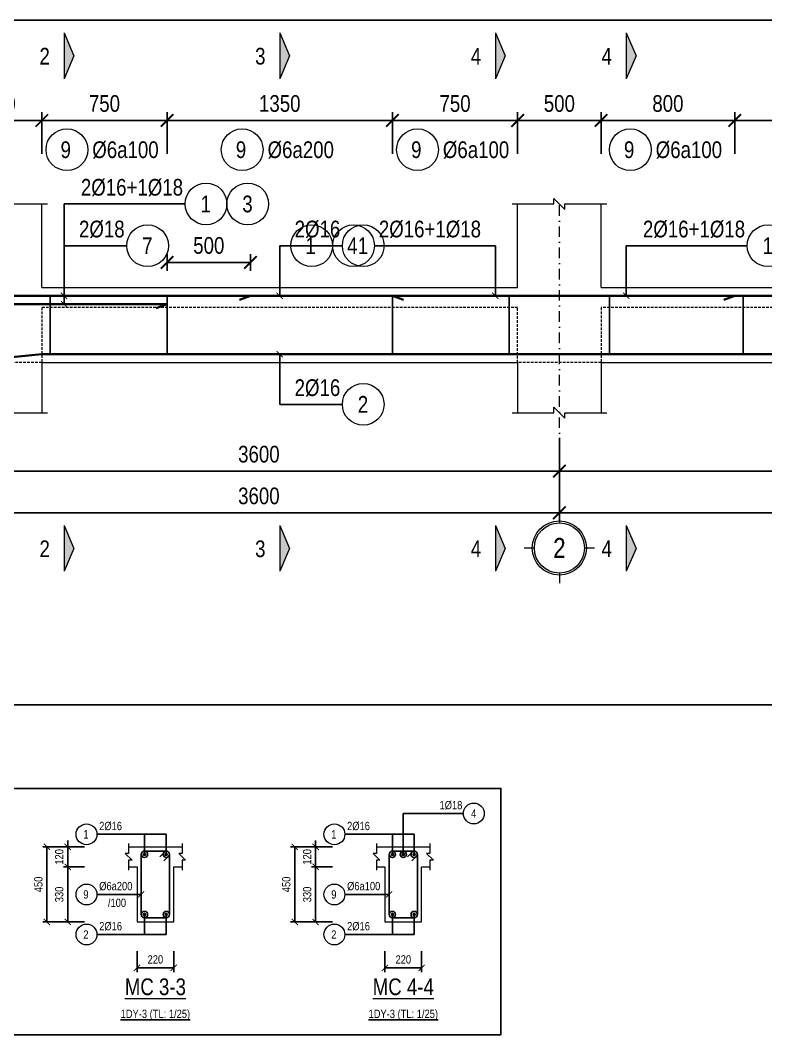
# Model space of a CAD drawing. Extents: x -165145 to 691808, y -202842 to 311040.
# Drawn here: x 246886 to 251351, y -78064 to -71989 of the extents above; entities that cross this region are included whole.
import ezdxf
from ezdxf.enums import TextEntityAlignment as Align

# ---------------------------------------------------------------- set-up
doc = ezdxf.new("R2010")
doc.units = 0
doc.header["$LTSCALE"] = 10
doc.header["$MEASUREMENT"] = 0
doc.linetypes.add('DASHDOT2', pattern=[12.7, 6.35, -3.175, 0, -3.175])
doc.linetypes.add('HIDDEN', pattern=[2.3807, 1.587, -0.7937])
doc.layers.get('0').update_dxf_attribs({"linetype": 'CONTINUOUS'})
doc.layers.get('Defpoints').update_dxf_attribs({"color": 5, "linetype": 'CONTINUOUS'})
for name, color, linetype, lineweight in [('DCE_BaoBeTong', 4, 'CONTINUOUS', 18), ('DCE_Block', 8, 'CONTINUOUS', 9), ('DCE_Dim', 254, 'CONTINUOUS', 9), ('DCE_MCZiCZac', 144, 'CONTINUOUS', 13), ('DCE_NetKhuat', 9, 'HIDDEN', 5), ('Dce_text', 7, 'CONTINUOUS', 13), ('DCE_ThepChu', 1, 'CONTINUOUS', 35), ('DCE_ThepDai', 220, 'CONTINUOUS', 25), ('DCE_Truc', 8, 'DASHDOT2', 13)]:
    doc.layers.add(name, color=color, linetype=linetype, lineweight=lineweight)
doc.styles.add('Dce_Text', font='arial.ttf', dxfattribs={"width": 0.8})
doc.dimstyles.new('Dce_207MV', dxfattribs={"dimscale": 25, "dimtxt": 2.5, "dimasz": 1.5, "dimexe": 1, "dimexo": 2, "dimgap": 1, "dimtad": 1, "dimdec": 0, "dimrnd": 5, "dimtxsty": 'Dce_Text', "dimblk": 'ARCHTICK', "dimcen": 2.5, "dimclrd": 8, "dimclre": 8, "dimclrt": 3, "dimadec": 0, "dimazin": 0, "dimtfac": 1, "dimtdec": 0, "dimtix": 1, "dimtmove": 2, "dimatfit": 3, "dimldrblk": 'DOTBLANK', "dimfxl": 1, "dimarcsym": 0})
doc.dimstyles.new('Dce_208MV', dxfattribs={"dimscale": 25, "dimtxt": 2.5, "dimasz": 1.5, "dimexe": 1, "dimexo": 2, "dimgap": 1, "dimtad": 1, "dimdec": 0, "dimrnd": 5, "dimtxsty": 'Dce_Text', "dimblk": 'ARCHTICK', "dimcen": 2.5, "dimclrd": 8, "dimclre": 8, "dimclrt": 3, "dimadec": 0, "dimazin": 0, "dimtfac": 1, "dimtdec": 0, "dimtix": 1, "dimtmove": 2, "dimatfit": 3, "dimldrblk": 'ARCHTICK', "dimfxl": 1, "dimarcsym": 0})
doc.dimstyles.new('Dce_25MV', dxfattribs={"dimscale": 25, "dimtxt": 2, "dimasz": 1.5, "dimexe": 1, "dimexo": 2, "dimgap": 1, "dimtad": 1, "dimdec": 0, "dimrnd": 5, "dimtxsty": 'Dce_Text', "dimblk": 'ARCHTICK', "dimcen": 2.5, "dimclrd": 8, "dimclre": 8, "dimclrt": 3, "dimadec": 0, "dimazin": 0, "dimtfac": 1, "dimtdec": 0, "dimtix": 1, "dimtmove": 2, "dimatfit": 3, "dimldrblk": 'OBLIQUE', "dimfxl": 4, "dimfxlon": 1, "dimarcsym": 0})
doc.dimstyles.new('Dce_50MV', dxfattribs={"dimscale": 50, "dimtxt": 2, "dimasz": 1.5, "dimexe": 1, "dimexo": 2, "dimgap": 1, "dimtad": 1, "dimdec": 0, "dimtxsty": 'Dce_Text', "dimblk": 'ARCHTICK', "dimcen": 2.5, "dimclrd": 8, "dimclre": 8, "dimclrt": 3, "dimadec": 0, "dimazin": 0, "dimtfac": 1, "dimtdec": 0, "dimtix": 1, "dimtmove": 2, "dimatfit": 3, "dimldrblk": 'ARCHTICK', "dimfxl": 4, "dimfxlon": 1, "dimarcsym": 0})

# ---------------------------------------------------------------- blocks, each defined once
blk = doc.blocks.new('Dce_KhTenTruc')
at = {"layer": 'DCE_Block'}
blk.add_circle((0, -3.5), 2.7, dxfattribs=at)
at = {"layer": 'DCE_Block', "color": 3}
blk.add_circle((0, -3.5), 2.5, dxfattribs=at)
at = {"layer": 'DCE_Truc'}
for p, q in [((0, 0), (0, -1)), ((-3.5, -3.5), (-2.5, -3.5)), ((2.5, -3.5), (3.5, -3.5)), ((0, -6), (0, -7))]:
    blk.add_line(p, q, dxfattribs=at)
at = {"layer": 'Dce_text', "color": 2, "style": 'Dce_Text', "width": 0.8}
blk.add_attdef('TRUC', text='', height=2, dxfattribs=at).set_placement((0, -4.5), align=Align.CENTER)
blk = doc.blocks.new('_ArchTick')
at = {"color": 0, "linetype": 'ByBlock', "const_width": 0.15}
blk.add_lwpolyline([(-0.5, -0.5), (0.5, 0.5)], dxfattribs=at)
blk = doc.blocks.new('*D2583')
at = {"layer": 'DCE_Dim', "color": 8, "lineweight": -2, "transparency": 16777216}
for p, q in [((247765.1, -73489), (247765.1, -73389)), ((248265.1, -73439), (247765.1, -73439)), ((248265.1, -73489), (248265.1, -73389))]:
    blk.add_line(p, q, dxfattribs=at)
at = {"layer": 'Defpoints', "color": 0, "transparency": 16777216}
for p in [(247765.1, -73439), (247765.1, -73589), (248265.1, -73589)]:
    blk.add_point(p, dxfattribs=at)
at = {"layer": 'DCE_Dim', "color": 8, "lineweight": -2, "transparency": 16777216, "xscale": 75, "yscale": 75, "zscale": 75, "rotation": 180}
blk.add_blockref('_ArchTick', (247765.1, -73439), dxfattribs=at)
at = {"layer": 'DCE_Dim', "color": 8, "lineweight": -2, "transparency": 16777216, "xscale": 75, "yscale": 75, "zscale": 75}
blk.add_blockref('_ArchTick', (248265.1, -73439), dxfattribs=at)
at = {"layer": 'DCE_Dim', "color": 3, "transparency": 16777216, "insert": (248015.1, -73337.9), "char_height": 100, "attachment_point": 5, "style": 'Dce_Text'}
blk.add_mtext('500', dxfattribs=at)
blk = doc.blocks.new('*D2586')
at = {"layer": 'DCE_Dim', "color": 8, "lineweight": -2, "transparency": 16777216}
for p, q in [((246515.1, -74739), (246515.1, -74989)), ((250115.1, -74739), (250115.1, -74989)), ((246515.1, -74939), (250115.1, -74939))]:
    blk.add_line(p, q, dxfattribs=at)
at = {"layer": 'Defpoints', "color": 0, "transparency": 16777216}
for p in [(246515.1, -74339), (250115.1, -74339), (250115.1, -74939)]:
    blk.add_point(p, dxfattribs=at)
at = {"layer": 'DCE_Dim', "color": 8, "lineweight": -2, "transparency": 16777216, "xscale": 75, "yscale": 75, "zscale": 75, "rotation": 180}
blk.add_blockref('_ArchTick', (246515.1, -74939), dxfattribs=at)
at = {"layer": 'DCE_Dim', "color": 8, "lineweight": -2, "transparency": 16777216, "xscale": 75, "yscale": 75, "zscale": 75}
blk.add_blockref('_ArchTick', (250115.1, -74939), dxfattribs=at)
at = {"layer": 'DCE_Dim', "color": 3, "transparency": 16777216, "insert": (248315.1, -74837.9), "char_height": 100, "attachment_point": 5, "style": 'Dce_Text'}
blk.add_mtext('3600', dxfattribs=at)
blk = doc.blocks.new('*D2587')
at = {"layer": 'DCE_Dim', "color": 8, "lineweight": -2, "transparency": 16777216}
for p, q in [((246515.1, -74489), (246515.1, -74739)), ((250115.1, -74489), (250115.1, -74739)), ((246515.1, -74689), (250115.1, -74689))]:
    blk.add_line(p, q, dxfattribs=at)
at = {"layer": 'Defpoints', "color": 0, "transparency": 16777216}
for p in [(246515.1, -74339), (250115.1, -74339), (250115.1, -74689)]:
    blk.add_point(p, dxfattribs=at)
at = {"layer": 'DCE_Dim', "color": 8, "lineweight": -2, "transparency": 16777216, "xscale": 75, "yscale": 75, "zscale": 75, "rotation": 180}
blk.add_blockref('_ArchTick', (246515.1, -74689), dxfattribs=at)
at = {"layer": 'DCE_Dim', "color": 8, "lineweight": -2, "transparency": 16777216, "xscale": 75, "yscale": 75, "zscale": 75}
blk.add_blockref('_ArchTick', (250115.1, -74689), dxfattribs=at)
at = {"layer": 'DCE_Dim', "color": 3, "transparency": 16777216, "insert": (248315.1, -74587.9), "char_height": 100, "attachment_point": 5, "style": 'Dce_Text'}
blk.add_mtext('3600', dxfattribs=at)
blk = doc.blocks.new('*D2588')
at = {"layer": 'DCE_Dim', "color": 8, "lineweight": -2, "transparency": 16777216}
for p, q in [((250115.1, -74739), (250115.1, -74989)), ((253715.1, -74739), (253715.1, -74989)), ((250115.1, -74939), (253715.1, -74939))]:
    blk.add_line(p, q, dxfattribs=at)
at = {"layer": 'Defpoints', "color": 0, "transparency": 16777216}
for p in [(250115.1, -74339), (253715.1, -74339), (253715.1, -74939)]:
    blk.add_point(p, dxfattribs=at)
at = {"layer": 'DCE_Dim', "color": 8, "lineweight": -2, "transparency": 16777216, "xscale": 75, "yscale": 75, "zscale": 75, "rotation": 180}
blk.add_blockref('_ArchTick', (250115.1, -74939), dxfattribs=at)
at = {"layer": 'DCE_Dim', "color": 8, "lineweight": -2, "transparency": 16777216, "xscale": 75, "yscale": 75, "zscale": 75}
blk.add_blockref('_ArchTick', (253715.1, -74939), dxfattribs=at)
at = {"layer": 'DCE_Dim', "color": 3, "transparency": 16777216, "insert": (251915.1, -74837.9), "char_height": 100, "attachment_point": 5, "style": 'Dce_Text'}
blk.add_mtext('3600', dxfattribs=at)
blk = doc.blocks.new('*D2589')
at = {"layer": 'DCE_Dim', "color": 8, "lineweight": -2, "transparency": 16777216}
for p, q in [((250115.1, -74489), (250115.1, -74739)), ((253715.1, -74489), (253715.1, -74739)), ((250115.1, -74689), (253715.1, -74689))]:
    blk.add_line(p, q, dxfattribs=at)
at = {"layer": 'Defpoints', "color": 0, "transparency": 16777216}
for p in [(250115.1, -74339), (253715.1, -74339), (253715.1, -74689)]:
    blk.add_point(p, dxfattribs=at)
at = {"layer": 'DCE_Dim', "color": 8, "lineweight": -2, "transparency": 16777216, "xscale": 75, "yscale": 75, "zscale": 75, "rotation": 180}
blk.add_blockref('_ArchTick', (250115.1, -74689), dxfattribs=at)
at = {"layer": 'DCE_Dim', "color": 8, "lineweight": -2, "transparency": 16777216, "xscale": 75, "yscale": 75, "zscale": 75}
blk.add_blockref('_ArchTick', (253715.1, -74689), dxfattribs=at)
at = {"layer": 'DCE_Dim', "color": 3, "transparency": 16777216, "insert": (251915.1, -74587.9), "char_height": 100, "attachment_point": 5, "style": 'Dce_Text'}
blk.add_mtext('3600', dxfattribs=at)
blk = doc.blocks.new('*D2595')
at = {"layer": 'DCE_Dim', "color": 8, "lineweight": -2, "transparency": 16777216}
for p, q in [((246515.1, -72789), (246515.1, -72539)), ((246515.1, -72589), (247015.1, -72589)), ((247015.1, -72789), (247015.1, -72539))]:
    blk.add_line(p, q, dxfattribs=at)
at = {"layer": 'Defpoints', "color": 0, "transparency": 16777216}
for p in [(247015.1, -72589), (246515.1, -73089), (247015.1, -73089)]:
    blk.add_point(p, dxfattribs=at)
at = {"layer": 'DCE_Dim', "color": 8, "lineweight": -2, "transparency": 16777216, "xscale": 75, "yscale": 75, "zscale": 75, "rotation": 180}
blk.add_blockref('_ArchTick', (246515.1, -72589), dxfattribs=at)
at = {"layer": 'DCE_Dim', "color": 8, "lineweight": -2, "transparency": 16777216, "xscale": 75, "yscale": 75, "zscale": 75}
blk.add_blockref('_ArchTick', (247015.1, -72589), dxfattribs=at)
at = {"layer": 'DCE_Dim', "color": 3, "transparency": 16777216, "insert": (246765.1, -72487.9), "char_height": 100, "attachment_point": 5, "style": 'Dce_Text'}
blk.add_mtext('500', dxfattribs=at)
blk = doc.blocks.new('*D2596')
at = {"layer": 'DCE_Dim', "color": 8, "lineweight": -2, "transparency": 16777216}
for p, q in [((247015.1, -72789), (247015.1, -72539)), ((247015.1, -72589), (247765.1, -72589)), ((247765.1, -72789), (247765.1, -72539))]:
    blk.add_line(p, q, dxfattribs=at)
at = {"layer": 'Defpoints', "color": 0, "transparency": 16777216}
for p in [(247765.1, -72589), (247015.1, -73089), (247765.1, -73089)]:
    blk.add_point(p, dxfattribs=at)
at = {"layer": 'DCE_Dim', "color": 8, "lineweight": -2, "transparency": 16777216, "xscale": 75, "yscale": 75, "zscale": 75, "rotation": 180}
blk.add_blockref('_ArchTick', (247015.1, -72589), dxfattribs=at)
at = {"layer": 'DCE_Dim', "color": 8, "lineweight": -2, "transparency": 16777216, "xscale": 75, "yscale": 75, "zscale": 75}
blk.add_blockref('_ArchTick', (247765.1, -72589), dxfattribs=at)
at = {"layer": 'DCE_Dim', "color": 3, "transparency": 16777216, "insert": (247390.1, -72487.9), "char_height": 100, "attachment_point": 5, "style": 'Dce_Text'}
blk.add_mtext('750', dxfattribs=at)
blk = doc.blocks.new('Dce_KhtThepDai')
blk.add_circle((-4.5, -3.5), 2.5)
at = {"color": 11, "style": 'Dce_Text', "width": 0.8}
blk.add_attdef('SH', text='', height=2, dxfattribs=at).set_placement((-4.64, -4.5), align=Align.CENTER)
at = {"color": 3, "style": 'Dce_Text', "width": 0.8}
blk.add_attdef('DKVAKC', (-1.46, -4.5), '', height=2, dxfattribs=at)
blk = doc.blocks.new('*D2597')
at = {"layer": 'DCE_Dim', "color": 8, "lineweight": -2, "transparency": 16777216}
for p, q in [((247765.1, -72789), (247765.1, -72539)), ((247765.1, -72589), (249115.1, -72589)), ((249115.1, -72789), (249115.1, -72539))]:
    blk.add_line(p, q, dxfattribs=at)
at = {"layer": 'Defpoints', "color": 0, "transparency": 16777216}
for p in [(249115.1, -72589), (247765.1, -73089), (249115.1, -73089)]:
    blk.add_point(p, dxfattribs=at)
at = {"layer": 'DCE_Dim', "color": 8, "lineweight": -2, "transparency": 16777216, "xscale": 75, "yscale": 75, "zscale": 75, "rotation": 180}
blk.add_blockref('_ArchTick', (247765.1, -72589), dxfattribs=at)
at = {"layer": 'DCE_Dim', "color": 8, "lineweight": -2, "transparency": 16777216, "xscale": 75, "yscale": 75, "zscale": 75}
blk.add_blockref('_ArchTick', (249115.1, -72589), dxfattribs=at)
at = {"layer": 'DCE_Dim', "color": 3, "transparency": 16777216, "insert": (248440.1, -72487.9), "char_height": 100, "attachment_point": 5, "style": 'Dce_Text'}
blk.add_mtext('1350', dxfattribs=at)
blk = doc.blocks.new('*D2598')
at = {"layer": 'DCE_Dim', "color": 8, "lineweight": -2, "transparency": 16777216}
for p, q in [((249115.1, -72789), (249115.1, -72539)), ((249115.1, -72589), (249865.1, -72589)), ((249865.1, -72789), (249865.1, -72539))]:
    blk.add_line(p, q, dxfattribs=at)
at = {"layer": 'Defpoints', "color": 0, "transparency": 16777216}
for p in [(249865.1, -72589), (249115.1, -73089), (249865.1, -73089)]:
    blk.add_point(p, dxfattribs=at)
at = {"layer": 'DCE_Dim', "color": 8, "lineweight": -2, "transparency": 16777216, "xscale": 75, "yscale": 75, "zscale": 75, "rotation": 180}
blk.add_blockref('_ArchTick', (249115.1, -72589), dxfattribs=at)
at = {"layer": 'DCE_Dim', "color": 8, "lineweight": -2, "transparency": 16777216, "xscale": 75, "yscale": 75, "zscale": 75}
blk.add_blockref('_ArchTick', (249865.1, -72589), dxfattribs=at)
at = {"layer": 'DCE_Dim', "color": 3, "transparency": 16777216, "insert": (249490.1, -72487.9), "char_height": 100, "attachment_point": 5, "style": 'Dce_Text'}
blk.add_mtext('750', dxfattribs=at)
blk = doc.blocks.new('*D2599')
at = {"layer": 'DCE_Dim', "color": 8, "lineweight": -2, "transparency": 16777216}
for p, q in [((249865.1, -72789), (249865.1, -72539)), ((249865.1, -72589), (250365.1, -72589)), ((250365.1, -72789), (250365.1, -72539))]:
    blk.add_line(p, q, dxfattribs=at)
at = {"layer": 'Defpoints', "color": 0, "transparency": 16777216}
for p in [(250365.1, -72589), (249865.1, -73089), (250365.1, -73089)]:
    blk.add_point(p, dxfattribs=at)
at = {"layer": 'DCE_Dim', "color": 8, "lineweight": -2, "transparency": 16777216, "xscale": 75, "yscale": 75, "zscale": 75, "rotation": 180}
blk.add_blockref('_ArchTick', (249865.1, -72589), dxfattribs=at)
at = {"layer": 'DCE_Dim', "color": 8, "lineweight": -2, "transparency": 16777216, "xscale": 75, "yscale": 75, "zscale": 75}
blk.add_blockref('_ArchTick', (250365.1, -72589), dxfattribs=at)
at = {"layer": 'DCE_Dim', "color": 3, "transparency": 16777216, "insert": (250115.1, -72487.9), "char_height": 100, "attachment_point": 5, "style": 'Dce_Text'}
blk.add_mtext('500', dxfattribs=at)
blk = doc.blocks.new('*D2600')
at = {"layer": 'DCE_Dim', "color": 8, "lineweight": -2, "transparency": 16777216}
for p, q in [((250365.1, -72789), (250365.1, -72539)), ((250365.1, -72589), (251165.1, -72589)), ((251165.1, -72789), (251165.1, -72539))]:
    blk.add_line(p, q, dxfattribs=at)
at = {"layer": 'Defpoints', "color": 0, "transparency": 16777216}
for p in [(251165.1, -72589), (250365.1, -73089), (251165.1, -73089)]:
    blk.add_point(p, dxfattribs=at)
at = {"layer": 'DCE_Dim', "color": 8, "lineweight": -2, "transparency": 16777216, "xscale": 75, "yscale": 75, "zscale": 75, "rotation": 180}
blk.add_blockref('_ArchTick', (250365.1, -72589), dxfattribs=at)
at = {"layer": 'DCE_Dim', "color": 8, "lineweight": -2, "transparency": 16777216, "xscale": 75, "yscale": 75, "zscale": 75}
blk.add_blockref('_ArchTick', (251165.1, -72589), dxfattribs=at)
at = {"layer": 'DCE_Dim', "color": 3, "transparency": 16777216, "insert": (250765.1, -72487.9), "char_height": 100, "attachment_point": 5, "style": 'Dce_Text'}
blk.add_mtext('800', dxfattribs=at)
blk = doc.blocks.new('*D2601')
at = {"layer": 'DCE_Dim', "color": 8, "lineweight": -2, "transparency": 16777216}
for p, q in [((251165.1, -72789), (251165.1, -72539)), ((251165.1, -72589), (252665.1, -72589)), ((252665.1, -72789), (252665.1, -72539))]:
    blk.add_line(p, q, dxfattribs=at)
at = {"layer": 'Defpoints', "color": 0, "transparency": 16777216}
for p in [(252665.1, -72589), (251165.1, -73089), (252665.1, -73089)]:
    blk.add_point(p, dxfattribs=at)
at = {"layer": 'DCE_Dim', "color": 8, "lineweight": -2, "transparency": 16777216, "xscale": 75, "yscale": 75, "zscale": 75, "rotation": 180}
blk.add_blockref('_ArchTick', (251165.1, -72589), dxfattribs=at)
at = {"layer": 'DCE_Dim', "color": 8, "lineweight": -2, "transparency": 16777216, "xscale": 75, "yscale": 75, "zscale": 75}
blk.add_blockref('_ArchTick', (252665.1, -72589), dxfattribs=at)
at = {"layer": 'DCE_Dim', "color": 3, "transparency": 16777216, "insert": (251915.1, -72487.9), "char_height": 100, "attachment_point": 5, "style": 'Dce_Text'}
blk.add_mtext('1500', dxfattribs=at)
blk = doc.blocks.new('Dce_KhtMcThepChu')
blk.add_circle((-2.5, 0), 2.5)
at = {"color": 3, "style": 'Dce_Text', "width": 0.8}
blk.add_attdef('DKVAKC', (0.54, 1), '', height=2, dxfattribs=at)
at = {"color": 11, "style": 'Dce_Text', "width": 0.8}
blk.add_attdef('SH', text='', height=2, dxfattribs=at).set_placement((-2.64, -1), align=Align.CENTER)
blk = doc.blocks.new('Dce_KhMatCat')
at = {"color": 255, "linetype": 'ByBlock', "lineweight": -2, "style": 'Dce_Text', "width": 0.8}
blk.add_attdef('TENMATCAT', text='', height=2, dxfattribs=at).set_placement((0, 0.74), align=Align.CENTER)
at = {"color": 11, "lineweight": 25, "style": 'Dce_Text', "width": 0.8}
blk.add_attdef('TL', text='', height=1, dxfattribs=at).set_placement((0, -2), align=Align.CENTER)
blk = doc.blocks.new('*D2620')
at = {"layer": 'DCE_Dim', "color": 8, "lineweight": -2, "transparency": 16777216}
for p, q in [((247145.1, -76939), (247020.1, -76939)), ((247045.1, -76939), (247045.1, -77389)), ((247145.1, -77389), (247020.1, -77389))]:
    blk.add_line(p, q, dxfattribs=at)
at = {"layer": 'Defpoints', "color": 0, "transparency": 16777216}
for p in [(247345.1, -76939), (247045.1, -77389), (247345.1, -77389)]:
    blk.add_point(p, dxfattribs=at)
at = {"layer": 'DCE_Dim', "color": 8, "lineweight": -2, "transparency": 16777216, "xscale": 37.5, "yscale": 37.5, "zscale": 37.5}
for p, rotation in [((247045.1, -76939), 90), ((247045.1, -77389), 270)]:
    blk.add_blockref('_ArchTick', p, dxfattribs=dict(at, rotation=rotation))
at = {"layer": 'DCE_Dim', "color": 3, "transparency": 16777216, "insert": (246994.5, -77164), "char_height": 50, "attachment_point": 5, "rotation": 90, "style": 'Dce_Text'}
blk.add_mtext('450', dxfattribs=at)
blk = doc.blocks.new('_Oblique')
at = {"color": 0, "linetype": 'ByBlock', "lineweight": -2}
blk.add_line((-0.5, -0.5), (0.5, 0.5), dxfattribs=at)
blk = doc.blocks.new('*D2621')
at = {"layer": 'DCE_Dim', "color": 8, "lineweight": -2, "transparency": 16777216}
for p, q in [((247170.1, -76939), (247170.1, -76901.5)), ((247270.1, -76939), (247145.1, -76939)), ((247170.1, -76939), (247170.1, -77059)), ((247270.1, -77059), (247145.1, -77059)), ((247170.1, -77059), (247170.1, -77096.5))]:
    blk.add_line(p, q, dxfattribs=at)
at = {"layer": 'Defpoints', "color": 0, "transparency": 16777216}
for p in [(247345.1, -76939), (247170.1, -77059), (247345.1, -77059)]:
    blk.add_point(p, dxfattribs=at)
at = {"layer": 'DCE_Dim', "color": 8, "lineweight": -2, "transparency": 16777216, "xscale": 37.5, "yscale": 37.5, "zscale": 37.5}
for p, rotation in [((247170.1, -76939), 270), ((247170.1, -77059), 90)]:
    blk.add_blockref('_ArchTick', p, dxfattribs=dict(at, rotation=rotation))
at = {"layer": 'DCE_Dim', "color": 3, "transparency": 16777216, "insert": (247119.5, -76999), "char_height": 50, "attachment_point": 5, "rotation": 90, "style": 'Dce_Text'}
blk.add_mtext('120', dxfattribs=at)
blk = doc.blocks.new('*D2622')
at = {"layer": 'DCE_Dim', "color": 8, "lineweight": -2, "transparency": 16777216}
for p, q in [((247270.1, -77059), (247145.1, -77059)), ((247170.1, -77059), (247170.1, -77389)), ((247270.1, -77389), (247145.1, -77389))]:
    blk.add_line(p, q, dxfattribs=at)
at = {"layer": 'Defpoints', "color": 0, "transparency": 16777216}
for p in [(247345.1, -77059), (247170.1, -77389), (247345.1, -77389)]:
    blk.add_point(p, dxfattribs=at)
at = {"layer": 'DCE_Dim', "color": 8, "lineweight": -2, "transparency": 16777216, "xscale": 37.5, "yscale": 37.5, "zscale": 37.5}
for p, rotation in [((247170.1, -77059), 90), ((247170.1, -77389), 270)]:
    blk.add_blockref('_ArchTick', p, dxfattribs=dict(at, rotation=rotation))
at = {"layer": 'DCE_Dim', "color": 3, "transparency": 16777216, "insert": (247119.5, -77224), "char_height": 50, "attachment_point": 5, "rotation": 90, "style": 'Dce_Text'}
blk.add_mtext('330', dxfattribs=at)
blk = doc.blocks.new('*D2623')
at = {"layer": 'DCE_Dim', "color": 8, "lineweight": -2, "transparency": 16777216}
for p, q in [((247585.1, -77564), (247585.1, -77689)), ((247805.1, -77564), (247805.1, -77689)), ((247585.1, -77664), (247805.1, -77664))]:
    blk.add_line(p, q, dxfattribs=at)
at = {"layer": 'Defpoints', "color": 0, "transparency": 16777216}
for p in [(247585.1, -77489), (247805.1, -77489), (247805.1, -77664)]:
    blk.add_point(p, dxfattribs=at)
at = {"layer": 'DCE_Dim', "color": 8, "lineweight": -2, "transparency": 16777216, "xscale": 37.5, "yscale": 37.5, "zscale": 37.5, "rotation": 180}
blk.add_blockref('_ArchTick', (247585.1, -77664), dxfattribs=at)
at = {"layer": 'DCE_Dim', "color": 8, "lineweight": -2, "transparency": 16777216, "xscale": 37.5, "yscale": 37.5, "zscale": 37.5}
blk.add_blockref('_ArchTick', (247805.1, -77664), dxfattribs=at)
at = {"layer": 'DCE_Dim', "color": 3, "transparency": 16777216, "insert": (247695.1, -77613.5), "char_height": 50, "attachment_point": 5, "style": 'Dce_Text'}
blk.add_mtext('220', dxfattribs=at)
blk = doc.blocks.new('_DotBlank')
at = {"color": 0, "linetype": 'ByBlock', "lineweight": -2}
blk.add_line((-0.5, 0), (-1, 0), dxfattribs=at)
blk.add_circle((0, 0), 0.5, dxfattribs=at)
blk = doc.blocks.new('Dce_McThepChu')
at = {"color": 0}
for p, q in [((-0.5, 0), (0.5, 0)), ((-0.35, 0.35), (0.35, -0.35)), ((0.35, 0.35), (-0.35, -0.35)), ((0, 0.5), (0, -0.5))]:
    blk.add_line(p, q, dxfattribs=at)
at = {"color": 0, "const_width": 0.0833}
blk.add_lwpolyline([(-0.5, 0, 1), (0.5, 0, 1), (-0.5, 0, 1)], format="xyb", dxfattribs=at)
blk = doc.blocks.new('Dce_KyHieuChuGiuaLoai2')
at = {"style": 'Dce_Text', "width": 0.8}
blk.add_attdef('DKVAKC', text='', height=2, dxfattribs=at).set_placement((0, 0), align=Align.MIDDLE_CENTER)
blk = doc.blocks.new('*D2624')
at = {"layer": 'DCE_Dim', "color": 8, "lineweight": -2, "transparency": 16777216}
for p, q in [((248630.1, -76939), (248505.1, -76939)), ((248530.1, -76939), (248530.1, -77389)), ((248630.1, -77389), (248505.1, -77389))]:
    blk.add_line(p, q, dxfattribs=at)
at = {"layer": 'Defpoints', "color": 0, "transparency": 16777216}
for p in [(248830.1, -76939), (248530.1, -77389), (248830.1, -77389)]:
    blk.add_point(p, dxfattribs=at)
at = {"layer": 'DCE_Dim', "color": 8, "lineweight": -2, "transparency": 16777216, "xscale": 37.5, "yscale": 37.5, "zscale": 37.5}
for p, rotation in [((248530.1, -76939), 90), ((248530.1, -77389), 270)]:
    blk.add_blockref('_ArchTick', p, dxfattribs=dict(at, rotation=rotation))
at = {"layer": 'DCE_Dim', "color": 3, "transparency": 16777216, "insert": (248479.5, -77164), "char_height": 50, "attachment_point": 5, "rotation": 90, "style": 'Dce_Text'}
blk.add_mtext('450', dxfattribs=at)
blk = doc.blocks.new('*D2625')
at = {"layer": 'DCE_Dim', "color": 8, "lineweight": -2, "transparency": 16777216}
for p, q in [((248655.1, -76939), (248655.1, -76901.5)), ((248755.1, -76939), (248630.1, -76939)), ((248655.1, -76939), (248655.1, -77059)), ((248755.1, -77059), (248630.1, -77059)), ((248655.1, -77059), (248655.1, -77096.5))]:
    blk.add_line(p, q, dxfattribs=at)
at = {"layer": 'Defpoints', "color": 0, "transparency": 16777216}
for p in [(248830.1, -76939), (248655.1, -77059), (248830.1, -77059)]:
    blk.add_point(p, dxfattribs=at)
at = {"layer": 'DCE_Dim', "color": 8, "lineweight": -2, "transparency": 16777216, "xscale": 37.5, "yscale": 37.5, "zscale": 37.5}
for p, rotation in [((248655.1, -76939), 270), ((248655.1, -77059), 90)]:
    blk.add_blockref('_ArchTick', p, dxfattribs=dict(at, rotation=rotation))
at = {"layer": 'DCE_Dim', "color": 3, "transparency": 16777216, "insert": (248604.5, -76999), "char_height": 50, "attachment_point": 5, "rotation": 90, "style": 'Dce_Text'}
blk.add_mtext('120', dxfattribs=at)
blk = doc.blocks.new('*D2626')
at = {"layer": 'DCE_Dim', "color": 8, "lineweight": -2, "transparency": 16777216}
for p, q in [((248755.1, -77059), (248630.1, -77059)), ((248655.1, -77059), (248655.1, -77389)), ((248755.1, -77389), (248630.1, -77389))]:
    blk.add_line(p, q, dxfattribs=at)
at = {"layer": 'Defpoints', "color": 0, "transparency": 16777216}
for p in [(248830.1, -77059), (248655.1, -77389), (248830.1, -77389)]:
    blk.add_point(p, dxfattribs=at)
at = {"layer": 'DCE_Dim', "color": 8, "lineweight": -2, "transparency": 16777216, "xscale": 37.5, "yscale": 37.5, "zscale": 37.5}
for p, rotation in [((248655.1, -77059), 90), ((248655.1, -77389), 270)]:
    blk.add_blockref('_ArchTick', p, dxfattribs=dict(at, rotation=rotation))
at = {"layer": 'DCE_Dim', "color": 3, "transparency": 16777216, "insert": (248604.5, -77224), "char_height": 50, "attachment_point": 5, "rotation": 90, "style": 'Dce_Text'}
blk.add_mtext('330', dxfattribs=at)
blk = doc.blocks.new('*D2627')
at = {"layer": 'DCE_Dim', "color": 8, "lineweight": -2, "transparency": 16777216}
for p, q in [((249070.1, -77564), (249070.1, -77689)), ((249290.1, -77564), (249290.1, -77689)), ((249070.1, -77664), (249290.1, -77664))]:
    blk.add_line(p, q, dxfattribs=at)
at = {"layer": 'Defpoints', "color": 0, "transparency": 16777216}
for p in [(249070.1, -77489), (249290.1, -77489), (249290.1, -77664)]:
    blk.add_point(p, dxfattribs=at)
at = {"layer": 'DCE_Dim', "color": 8, "lineweight": -2, "transparency": 16777216, "xscale": 37.5, "yscale": 37.5, "zscale": 37.5, "rotation": 180}
blk.add_blockref('_ArchTick', (249070.1, -77664), dxfattribs=at)
at = {"layer": 'DCE_Dim', "color": 8, "lineweight": -2, "transparency": 16777216, "xscale": 37.5, "yscale": 37.5, "zscale": 37.5}
blk.add_blockref('_ArchTick', (249290.1, -77664), dxfattribs=at)
at = {"layer": 'DCE_Dim', "color": 3, "transparency": 16777216, "insert": (249180.1, -77613.5), "char_height": 50, "attachment_point": 5, "style": 'Dce_Text'}
blk.add_mtext('220', dxfattribs=at)
blk = doc.blocks.new('Dce_KhtMcThepTangCuong')
blk.add_circle((2.5, 0), 2.5)
at = {"color": 3, "style": 'Dce_Text', "width": 0.8}
blk.add_attdef('DKVAKC', text='', height=2, dxfattribs=at).set_placement((-0.25, 1), align=Align.RIGHT)
at = {"color": 11, "style": 'Dce_Text', "width": 0.8}
blk.add_attdef('SH', text='', height=2, dxfattribs=at).set_placement((2.47, -1), align=Align.CENTER)
blk = doc.blocks.new('DCE_MatCatA')
blk.add_hatch(color=3).paths.add_polyline_path([(0, 5.5), (0, 0), (1.18, 2.75)])
at = {"color": 3}
for p, q in [((0, 5.5), (0, 0)), ((0, 5.5), (1.18, 2.75)), ((1.18, 2.75), (0, 0))]:
    blk.add_line(p, q, dxfattribs=at)
at = {"color": 11, "style": 'Dce_Text', "width": 0.8}
blk.add_attdef('1', text='', height=2, dxfattribs=at).set_placement((-2.33, 1.7), align=Align.CENTER)
blk = doc.blocks.new('Dce_KhtThepLop1Phai')
for centre in [(2.5, 0), (7.5, 0)]:
    blk.add_circle(centre, 2.5)
at = {"color": 3, "style": 'Dce_Text', "width": 0.8}
blk.add_attdef('DKVAKC', text='', height=2, dxfattribs=at).set_placement((-0.25, 1), align=Align.RIGHT)
at = {"color": 11, "style": 'Dce_Text', "width": 0.8}
for tag, p in [('SH', (2.47, -1)), ('SH2', (7.47, -1))]:
    blk.add_attdef(tag, text='', height=2, dxfattribs=at).set_placement(p, align=Align.CENTER)
blk = doc.blocks.new('Dce_KhtThepLop1Trai')
for centre in [(-7.5, 0), (-2.5, 0)]:
    blk.add_circle(centre, 2.5)
at = {"color": 3, "style": 'Dce_Text', "width": 0.8}
blk.add_attdef('DKVAKC', (0.54, 1), '', height=2, dxfattribs=at)
at = {"color": 11, "style": 'Dce_Text', "width": 0.8}
for tag, p in [('SH', (-7.64, -1)), ('SH2', (-2.64, -1))]:
    blk.add_attdef(tag, text='', height=2, dxfattribs=at).set_placement(p, align=Align.CENTER)

msp = doc.modelspace()

# ---------------------------------------------------------------- linework, layer by layer
at = {"layer": 'DCE_BaoBeTong'}
for points in [[(247015.06457, -73589.00661), (247015.06457, -73089.00661)], [(249865.06457, -73589.00661), (249865.06457, -73089.00661)], [(250365.06457, -73589.00661), (250365.06457, -73089.00661)], [(247015.06457, -73589.00661), (249865.06457, -73589.00661)], [(250365.06457, -73589.00661), (253465.06457, -73589.00661)], [(247015.06457, -74039.00661), (249865.06457, -74039.00661)], [(247015.06457, -74039.00661), (247015.06457, -74339.00661)], [(249865.06457, -74039.00661), (249865.06457, -74339.00661)], [(250365.06457, -74039.00661), (253465.06457, -74039.00661)], [(250365.06457, -74039.00661), (250365.06457, -74339.00661)], [(247535.06457, -76939.00661), (247855.06457, -76939.00661)], [(249020.06457, -76939.00661), (249340.06457, -76939.00661)], [(247535.06457, -77059.00661), (247585.06457, -77059.00661), (247585.06457, -77389.00661), (247805.06457, -77389.00661), (247805.06457, -77059.00661), (247855.06457, -77059.00661)], [(249020.06457, -77059.00661), (249070.06457, -77059.00661), (249070.06457, -77389.00661), (249290.06457, -77389.00661), (249290.06457, -77059.00661), (249340.06457, -77059.00661)]]:
    msp.add_lwpolyline(points, dxfattribs=at)
at = {"layer": 'DCE_MCZiCZac'}
for points in [[(246481.73124, -73089.00661), (246731.73124, -73089.00661), (246731.73124, -73055.67328), (246798.3979, -73122.33995), (246798.3979, -73089.00661), (247048.3979, -73089.00661)], [(249831.73124, -73089.00661), (250081.73124, -73089.00661), (250081.73124, -73055.67328), (250148.3979, -73122.33995), (250148.3979, -73089.00661), (250398.3979, -73089.00661)], [(246481.73124, -74339.00661), (246731.73124, -74339.00661), (246731.73124, -74305.67328), (246798.3979, -74372.33995), (246798.3979, -74339.00661), (247048.3979, -74339.00661)], [(249831.73124, -74339.00661), (250081.73124, -74339.00661), (250081.73124, -74305.67328), (250148.3979, -74372.33995), (250148.3979, -74339.00661), (250398.3979, -74339.00661)], [(247535.06457, -76919.00661), (247535.06457, -76979.00661), (247515.06457, -76979.00661), (247555.06457, -77019.00661), (247535.06457, -77019.00661), (247535.06457, -77079.00661)], [(247855.06457, -76919.00661), (247855.06457, -76979.00661), (247835.06457, -76979.00661), (247875.06457, -77019.00661), (247855.06457, -77019.00661), (247855.06457, -77079.00661)], [(249020.06457, -76919.00661), (249020.06457, -76979.00661), (249000.06457, -76979.00661), (249040.06457, -77019.00661), (249020.06457, -77019.00661), (249020.06457, -77079.00661)], [(249340.06457, -76919.00661), (249340.06457, -76979.00661), (249320.06457, -76979.00661), (249360.06457, -77019.00661), (249340.06457, -77019.00661), (249340.06457, -77079.00661)]]:
    msp.add_lwpolyline(points, dxfattribs=at)
at = {"layer": 'DCE_NetKhuat'}
msp.add_lwpolyline([(261365.06457, -73709.00661), (261365.06457, -74039.00661), (261145.06457, -74039.00661), (261145.06457, -73709.00661), (257565.06457, -73709.00661), (257565.06457, -74039.00661), (257065.06457, -74039.00661), (257065.06457, -73709.00661), (253965.06457, -73709.00661), (253965.06457, -74039.00661), (253465.06457, -74039.00661), (253465.06457, -73709.00661), (250365.06457, -73709.00661), (250365.06457, -74039.00661), (249865.06457, -74039.00661), (249865.06457, -73709.00661), (247015.06457, -73709.00661), (247015.06457, -74039.00661), (246515.06457, -74039.00661), (246515.06457, -73709.00661), (244615.06457, -73709.00661), (244615.06457, -74089.00661), (244615.06457, -74089.00661), (244615.06457, -73709.00661)], dxfattribs=at)
at = {"layer": 'DCE_ThepChu'}
for points in [[(244689.00598, -73923.22813), (244665.06457, -73989.00661), (244665.06457, -73669.00661, -0.3926990817), (244695.06457, -73639.00661), (261285.06457, -73639.00661, -0.3926990817), (261315.06457, -73669.00661), (261315.06457, -73989.00661), (261291.12316, -73923.22813)], [(244689.00598, -73973.22813), (244665.06457, -74039.00661), (244665.06457, -73669.00661, -0.3926990817), (244695.06457, -73639.00661), (248265.06457, -73639.00661), (248199.28609, -73662.94802)], [(244755.84305, -74015.0652), (244690.06457, -74039.00661), (246515.06457, -74039.00661), (247015.06457, -73989.00661), (247015.06457, -73989.00661), (261260.06457, -73989.00661, 0.3926990817), (261290.06457, -73959.00661), (261290.06457, -73639.00661), (261266.12316, -73704.7851)], [(244739.00598, -73923.22813), (244715.06457, -73989.00661), (244715.06457, -73719.00661, -0.3926990817), (244745.06457, -73689.00661), (247765.06457, -73689.00661), (247699.28609, -73712.94802)]]:
    msp.add_lwpolyline(points, format="xyb", dxfattribs=at)
msp.add_lwpolyline([(249180.84305, -73662.94802), (249115.06457, -73639.00661), (251165.06457, -73639.00661), (251099.28609, -73662.94802)], dxfattribs=at)
at = {"layer": 'DCE_ThepDai'}
for points in [[(247065.06457, -73639.00661), (247065.06457, -73989.00661)], [(247765.06457, -73639.00661), (247765.06457, -73989.00661)], [(249115.06457, -73639.00661), (249115.06457, -73989.00661)], [(249815.06457, -73639.00661), (249815.06457, -73989.00661)], [(250415.06457, -73639.00661), (250415.06457, -73989.00661)], [(251215.06457, -73639.00661), (251215.06457, -73989.00661)]]:
    msp.add_lwpolyline(points, dxfattribs=at)
for points in [[(247721.12344, -76997.94774), (247755.06457, -76964.00661), (247760.06457, -76964.00661, -0.3926990817), (247780.06457, -76984.00661), (247780.06457, -77344.00661, -0.3926990817), (247760.06457, -77364.00661), (247630.06457, -77364.00661, -0.3926990817), (247610.06457, -77344.00661), (247610.06457, -76984.00661, -0.3926990817), (247630.06457, -76964.00661), (247760.06457, -76964.00661, -0.3926990817), (247780.06457, -76984.00661), (247780.06457, -76989.00661), (247746.12344, -77022.94774)], [(249206.12344, -76997.94774), (249240.06457, -76964.00661), (249245.06457, -76964.00661, -0.3926990817), (249265.06457, -76984.00661), (249265.06457, -77344.00661, -0.3926990817), (249245.06457, -77364.00661), (249115.06457, -77364.00661, -0.3926990817), (249095.06457, -77344.00661), (249095.06457, -76984.00661, -0.3926990817), (249115.06457, -76964.00661), (249245.06457, -76964.00661, -0.3926990817), (249265.06457, -76984.00661), (249265.06457, -76989.00661), (249231.12344, -77022.94774)]]:
    msp.add_lwpolyline(points, format="xyb", dxfattribs=at)
at = {"layer": 'DCE_Truc'}
msp.add_lwpolyline([(250115.06457, -74939.00661), (250115.06457, -73089.00661)], dxfattribs=at)
at = {"layer": 'Defpoints'}
for points in [[(243765.06457, -71989.00661), (243765.06457, -76089.00661), (261715.06457, -76089.00661), (261715.06457, -71989.00661)], [(243950.06457, -76589.00661), (243950.06457, -78064.00661), (249765.06457, -78064.00661), (249765.06457, -76589.00661)]]:
    msp.add_lwpolyline(points, close=True, dxfattribs=at)

# ---------------------------------------------------------------- block references
at = {"xscale": 25, "yscale": 25, "zscale": 25}
msp.add_blockref('Dce_KyHieuChuGiuaLoai2', (247465.06457, -77274.00661), dxfattribs=at).add_auto_attribs({'DKVAKC': '/100'})
at = {"layer": 'DCE_Block'}
for name, p, xscale, yscale, zscale, values in [('DCE_MatCatA', (247148.3979, -72339.00661), 50, 50, 50, {'1': '2'}), ('DCE_MatCatA', (248440.06457, -72339.00661), 50, 50, 50, {'1': '3'}), ('DCE_MatCatA', (249731.73124, -72339.00661), 50, 50, 50, {'1': '4'}), ('DCE_MatCatA', (250515.06457, -72339.00661), 50, 50, 50, {'1': '4'}), ('Dce_KhtThepDai', (247390.06457, -72589.00661), 50, 50, 50, {'DKVAKC': '%%c6a100', 'SH': '9'}), ('Dce_KhtThepDai', (248440.06457, -72589.00661), 50, 50, 50, {'DKVAKC': '%%c6a200', 'SH': '9'}), ('Dce_KhtThepDai', (249490.06457, -72589.00661), 50, 50, 50, {'DKVAKC': '%%c6a100', 'SH': '9'}), ('Dce_KhtThepDai', (250765.06457, -72589.00661), 50, 50, 50, {'DKVAKC': '%%c6a100', 'SH': '9'}), ('Dce_KhtThepLop1Phai', (247873.3979, -73089.00661), 50, 50, 50, {'SH2': '3', 'DKVAKC': '2%%c16+1%%c18', 'SH': '1'}), ('Dce_KhtMcThepTangCuong', (247523.3979, -73339.00661), 50, 50, 50, {'SH': '7', 'DKVAKC': '2%%c18'}), ('Dce_KhtThepLop1Trai', (249006.73124, -73339.00661), 50, 50, 50, {'DKVAKC': '2%%c16+1%%c18', 'SH2': '4', 'SH': '1'}), ('Dce_KhtMcThepTangCuong', (248815.06457, -73339.00661), 50, 50, 50, {'SH': '1', 'DKVAKC': '2%%c16'}), ('Dce_KhtThepLop1Phai', (251240.06457, -73339.00661), 50, 50, 50, {'SH2': '4', 'DKVAKC': '2%%c16+1%%c18', 'SH': '1'}), ('Dce_KhtMcThepTangCuong', (248815.06457, -74289.00661), 50, 50, 50, {'SH': '2', 'DKVAKC': '2%%c16'}), ('DCE_MatCatA', (247148.3979, -75289.00661), 50, 50, 50, {'1': '2'}), ('DCE_MatCatA', (248440.06457, -75289.00661), 50, 50, 50, {'1': '3'}), ('DCE_MatCatA', (249731.73124, -75289.00661), 50, 50, 50, {'1': '4'}), ('DCE_MatCatA', (250515.06457, -75289.00661), 50, 50, 50, {'1': '4'}), ('Dce_KhtMcThepTangCuong', (249540.06457, -76739.00661), 25, 25, 25, {'SH': '4', 'DKVAKC': '1%%c18'}), ('Dce_KhtMcThepChu', (247345.06457, -76864.00661), 25, 25, 25, {'DKVAKC': '2%%c16', 'SH': '1'}), ('Dce_KhtMcThepChu', (248830.06457, -76864.00661), 25, 25, 25, {'DKVAKC': '2%%c16', 'SH': '1'}), ('Dce_KhtMcThepChu', (247345.06457, -77224.00661), 25, 25, 25, {'DKVAKC': '%%c6a200', 'SH': '9'}), ('Dce_KhtMcThepChu', (248830.06457, -77224.00661), 25, 25, 25, {'DKVAKC': '%%c6a100', 'SH': '9'}), ('Dce_KhtMcThepChu', (247345.06457, -77464.00661), 25, 25, 25, {'DKVAKC': '2%%c16', 'SH': '2'}), ('Dce_KhtMcThepChu', (248830.06457, -77464.00661), 25, 25, 25, {'DKVAKC': '2%%c16', 'SH': '2'}), ('Dce_KhMatCat', (247695.06457, -77864.00661), 50, 50, 50, {'TL': '%%U1DY-3 (TL: 1/25)', 'TENMATCAT': '%%UMC 3-3'}), ('Dce_KhMatCat', (249180.06457, -77864.00661), 50, 50, 50, {'TL': '%%U1DY-3 (TL: 1/25)', 'TENMATCAT': '%%UMC 4-4'})]:
    msp.add_blockref(name, p, dxfattribs=dict(at, xscale=xscale, yscale=yscale, zscale=zscale)).add_auto_attribs(values)
at = {"layer": 'DCE_ThepChu'}
for p, xscale, yscale, zscale in [((247630.06457, -76984.00661), 16, 16, 16), ((247760.06457, -76984.00661), 16, 16, 16), ((249115.06457, -76984.00661), 16, 16, 16), ((249180.06457, -76984.00661), 18, 18, 18), ((249245.06457, -76984.00661), 16, 16, 16), ((247630.06457, -77344.00661), 16, 16, 16), ((247760.06457, -77344.00661), 16, 16, 16), ((249115.06457, -77344.00661), 16, 16, 16), ((249245.06457, -77344.00661), 16, 16, 16)]:
    msp.add_blockref('Dce_McThepChu', p, dxfattribs=dict(at, xscale=xscale, yscale=yscale, zscale=zscale))
at = {"layer": 'DCE_Truc', "xscale": 60, "yscale": 60, "zscale": 60}
msp.add_blockref('Dce_KhTenTruc', (250115.06457, -74939.00661), dxfattribs=at).add_auto_attribs({'TRUC': '2'})

# ---------------------------------------------------------------- dimensions: what is measured, and where the dimension line sits
at = {"layer": 'DCE_Dim'}
for base, p1, p2, dimstyle, picture, middle in [((247015.06457, -72589.00661), (246515.06457, -73089.00661), (247015.06457, -73089.00661), 'Dce_50MV', '*D2595', (246765.06457, -72487.94932)), ((247765.06457, -72589.00661), (247015.06457, -73089.00661), (247765.06457, -73089.00661), 'Dce_50MV', '*D2596', (247390.06457, -72487.94932)), ((249115.06457, -72589.00661), (247765.06457, -73089.00661), (249115.06457, -73089.00661), 'Dce_50MV', '*D2597', (248440.06457, -72487.91521)), ((249865.06457, -72589.00661), (249115.06457, -73089.00661), (249865.06457, -73089.00661), 'Dce_50MV', '*D2598', (249490.06457, -72487.94932)), ((250365.06457, -72589.00661), (249865.06457, -73089.00661), (250365.06457, -73089.00661), 'Dce_50MV', '*D2599', (250115.06457, -72487.94932)), ((251165.06457, -72589.00661), (250365.06457, -73089.00661), (251165.06457, -73089.00661), 'Dce_50MV', '*D2600', (250765.06457, -72487.94932)), ((252665.06457, -72589.00661), (251165.06457, -73089.00661), (252665.06457, -73089.00661), 'Dce_50MV', '*D2601', (251915.06457, -72487.94932)), ((247765.06457, -73439.00661), (248265.06457, -73589.00661), (247765.06457, -73589.00661), 'Dce_50MV', '*D2583', (248015.06457, -73337.94932)), ((250115.06457, -74939.00661), (246515.06457, -74339.00661), (250115.06457, -74339.00661), 'Dce_50MV', '*D2586', (248315.06457, -74837.91521)), ((250115.06457, -74689.00661), (246515.06457, -74339.00661), (250115.06457, -74339.00661), 'Dce_50MV', '*D2587', (248315.06457, -74587.91521)), ((253715.06457, -74939.00661), (250115.06457, -74339.00661), (253715.06457, -74339.00661), 'Dce_50MV', '*D2588', (251915.06457, -74837.91521)), ((253715.06457, -74689.00661), (250115.06457, -74339.00661), (253715.06457, -74339.00661), 'Dce_50MV', '*D2589', (251915.06457, -74587.91521)), ((247805.06457, -77664.00661), (247585.06457, -77489.00661), (247805.06457, -77489.00661), 'Dce_25MV', '*D2623', (247695.06457, -77613.47796)), ((249290.06457, -77664.00661), (249070.06457, -77489.00661), (249290.06457, -77489.00661), 'Dce_25MV', '*D2627', (249180.06457, -77613.47796))]:
    dim = msp.add_linear_dim(base=base, p1=p1, p2=p2, dimstyle=dimstyle, dxfattribs=at)
    dim.commit()
    dim.dimension.update_dxf_attribs({"geometry": picture, "text_midpoint": middle})
for base, p1, p2, picture, middle in [((247170.06457, -77059.00661), (247345.06457, -76939.00661), (247345.06457, -77059.00661), '*D2621', (247119.53592, -76999.00661)), ((248655.06457, -77059.00661), (248830.06457, -76939.00661), (248830.06457, -77059.00661), '*D2625', (248604.53592, -76999.00661)), ((247045.06457, -77389.00661), (247345.06457, -76939.00661), (247345.06457, -77389.00661), '*D2620', (246994.53592, -77164.00661)), ((248530.06457, -77389.00661), (248830.06457, -76939.00661), (248830.06457, -77389.00661), '*D2624', (248479.53592, -77164.00661)), ((247170.06457, -77389.00661), (247345.06457, -77059.00661), (247345.06457, -77389.00661), '*D2622', (247119.51887, -77224.00661)), ((248655.06457, -77389.00661), (248830.06457, -77059.00661), (248830.06457, -77389.00661), '*D2626', (248604.51887, -77224.00661))]:
    dim = msp.add_linear_dim(base=base, p1=p1, p2=p2, angle=90, dimstyle='Dce_25MV', dxfattribs=at)
    dim.commit()
    dim.dimension.update_dxf_attribs({"geometry": picture, "text_midpoint": middle})

# ---------------------------------------------------------------- leaders
at = {"layer": 'DCE_Block'}
for points, dimstyle in [([(247148.3979, -73639.00661), (247148.3979, -73089.00661), (247873.3979, -73089.00661)], 'Dce_208MV'), ([(247148.3979, -73689.00661), (247148.3979, -73339.00661), (247523.3979, -73339.00661)], 'Dce_208MV'), ([(248440.06457, -73639.00661), (248440.06457, -73339.00661), (248815.06457, -73339.00661)], 'Dce_208MV'), ([(249731.73124, -73639.00661), (249731.73124, -73339.00661), (249006.73124, -73339.00661)], 'Dce_208MV'), ([(250515.06457, -73639.00661), (250515.06457, -73339.00661), (251240.06457, -73339.00661)], 'Dce_208MV'), ([(248440.06457, -73989.00661), (248440.06457, -74289.00661), (248815.06457, -74289.00661)], 'Dce_208MV'), ([(249180.06457, -76984.00661), (249180.06457, -76739.00661), (249540.06457, -76739.00661)], 'Dce_207MV'), ([(247630.06457, -76984.00661), (247630.06457, -76864.00661), (247345.06457, -76864.00661)], 'Dce_207MV'), ([(247760.06457, -76984.00661), (247760.06457, -76864.00661), (247345.06457, -76864.00661)], 'Dce_207MV'), ([(249115.06457, -76984.00661), (249115.06457, -76864.00661), (248830.06457, -76864.00661)], 'Dce_207MV'), ([(249245.06457, -76984.00661), (249245.06457, -76864.00661), (248830.06457, -76864.00661)], 'Dce_207MV'), ([(247610.06457, -77224.00661), (247345.06457, -77224.00661)], 'Dce_208MV'), ([(249095.06457, -77224.00661), (248830.06457, -77224.00661)], 'Dce_208MV'), ([(247630.06457, -77344.00661), (247630.06457, -77464.00661), (247345.06457, -77464.00661)], 'Dce_207MV'), ([(247760.06457, -77344.00661), (247760.06457, -77464.00661), (247345.06457, -77464.00661)], 'Dce_207MV'), ([(249115.06457, -77344.00661), (249115.06457, -77464.00661), (248830.06457, -77464.00661)], 'Dce_207MV'), ([(249245.06457, -77344.00661), (249245.06457, -77464.00661), (248830.06457, -77464.00661)], 'Dce_207MV')]:
    msp.add_leader(points, dimstyle=dimstyle, dxfattribs=at)

doc.saveas('drawing.dxf')
